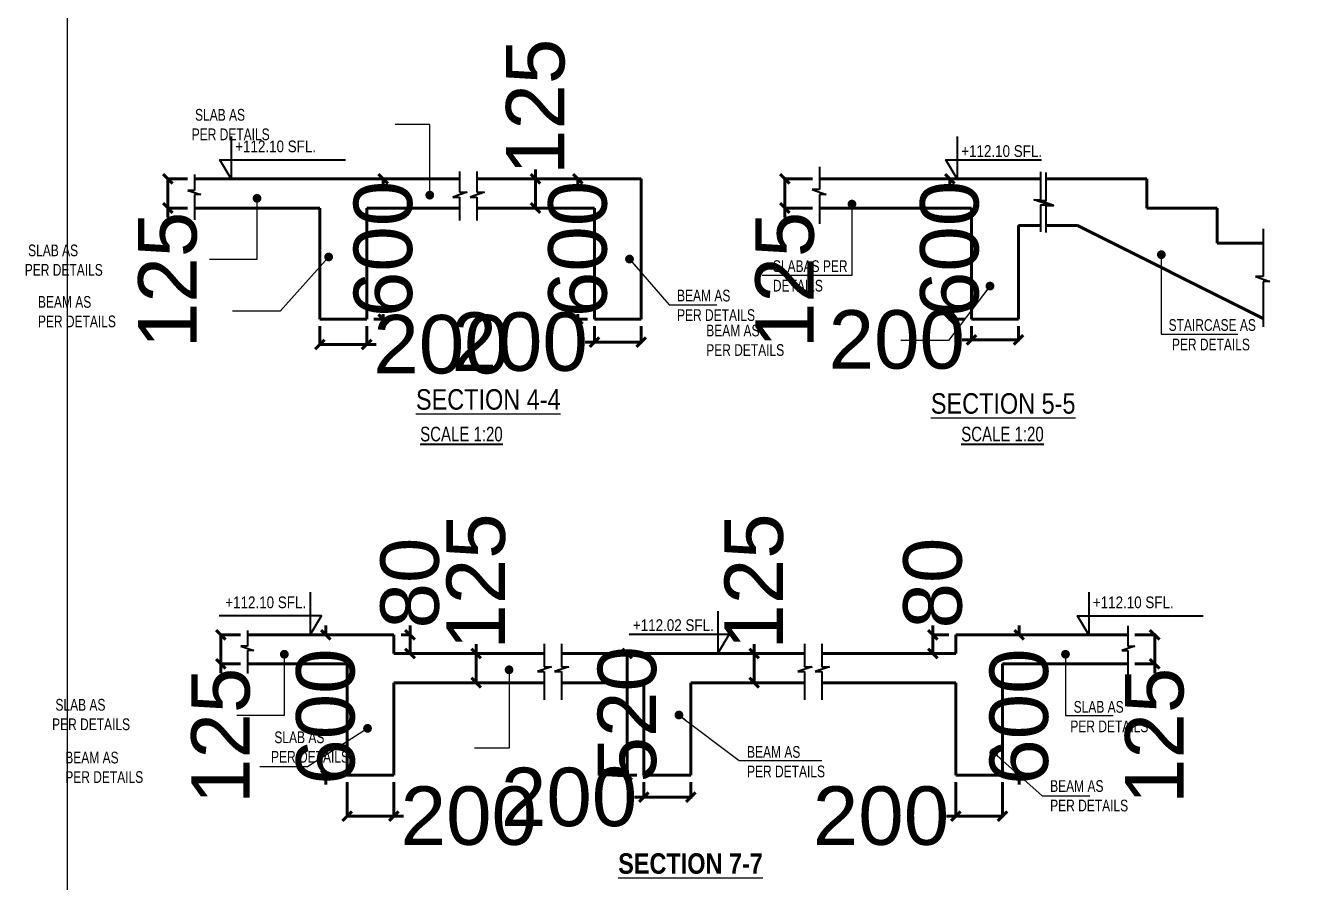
# Model space of a CAD drawing. Header units: millimetres. Extents: x 26 to 37382, y 45 to 77360.
# Drawn here: x 12591 to 18098, y 7013 to 10673 of the extents above; entities that cross this region are included whole.
import ezdxf

# ---------------------------------------------------------------- set-up
doc = ezdxf.new("R2010")
doc.units = ezdxf.units.MM
for name, color, linetype in [('HAT', 8, 'Continuous'), ('S - HATCH', 8, 'Continuous'), ('S - TXT-1', 6, 'Continuous'), ('TEMP', 8, 'Continuous'), ('TEXT', 7, 'Continuous')]:
    doc.layers.add(name, color=color, linetype=linetype)
for name, color, linetype, lineweight in [('S - COL', 5, 'Continuous', 40), ('S - DIM', 253, 'Continuous', 13), ('S - SEC CUT', 5, 'Continuous', 13), ('S - SEC CUT TXT', 1, 'Continuous', 13), ('STR-Stair', 1, 'Continuous', 13)]:
    doc.layers.add(name, color=color, linetype=linetype, lineweight=lineweight)
doc.styles.add('SD', font='ARIALNB.TTF')
doc.styles.add('SED', font='ARIALN.TTF', dxfattribs={"height": 50})
doc.styles.add('SOBHA', font='arial.ttf')
doc.styles.add('sobha.sed', font='swisscl.ttf')
doc.dimstyles.new('S--20', dxfattribs={"dimscale": 20, "dimtxt": 12.5, "dimasz": 2, "dimexe": 0.25, "dimexo": 1.5, "dimgap": 0.1, "dimtad": 0, "dimdec": 0, "dimrnd": 0.0005, "dimzin": 0, "dimdsep": 46, "dimtxsty": 'SOBHA', "dimblk": 'OBLIQUE', "dimcen": 0.09, "dimclrd": 8, "dimclre": 8, "dimclrt": 4, "dimadec": 0, "dimazin": 0, "dimtfac": 1, "dimtdec": 0, "dimtofl": 0, "dimtmove": 0, "dimatfit": 3, "dimfxl": 0.18, "dimtolj": 1, "dimtzin": 0, "dimlwd": -1, "dimlwe": -1, "dimarcsym": 0})
doc.dimstyles.new('S-25', dxfattribs={"dimscale": 25, "dimtxt": 2.5, "dimasz": 1.5, "dimexe": 0.25, "dimexo": 0.5, "dimgap": 0.1, "dimtad": 0, "dimdec": 0, "dimrnd": 0.0005, "dimzin": 0, "dimdsep": 46, "dimtxsty": 'SOBHA', "dimblk": 'OBLIQUE', "dimcen": 0.09, "dimclrd": 8, "dimclre": 8, "dimclrt": 6, "dimadec": 0, "dimazin": 0, "dimtfac": 1, "dimtdec": 0, "dimtofl": 0, "dimtmove": 0, "dimatfit": 3, "dimfxl": 0.18, "dimtolj": 1, "dimtzin": 0, "dimlwd": -1, "dimlwe": -1, "dimarcsym": 0})

# ---------------------------------------------------------------- blocks, each defined once
blk = doc.blocks.new('_Oblique')
at = {"color": 0, "linetype": 'ByBlock', "lineweight": -2}
blk.add_line((-0.5, -0.5), (0.5, 0.5), dxfattribs=at)
blk = doc.blocks.new('*D292')
at = {"layer": 'Defpoints', "color": 0, "transparency": 16777216}
for p in [(13847.8, 9419.5), (14047.8, 9419.5), (14047.8, 9310.6)]:
    blk.add_point(p, dxfattribs=at)
at = {"layer": 'S - COL', "color": 8, "transparency": 16777216}
for p, q in [((13847.8, 9389.5), (13847.8, 9305.6)), ((14047.8, 9389.5), (14047.8, 9305.6)), ((13847.8, 9310.6), (14047.8, 9310.6)), ((14047.8, 9310.6), (14087.8, 9310.6))]:
    blk.add_line(p, q, dxfattribs=at)
at = {"layer": 'S - COL', "color": 8, "transparency": 16777216, "xscale": 40, "yscale": 40, "zscale": 40, "rotation": 180}
blk.add_blockref('_Oblique', (13847.8, 9310.6), dxfattribs=at)
at = {"layer": 'S - COL', "color": 8, "transparency": 16777216, "xscale": 40, "yscale": 40, "zscale": 40}
blk.add_blockref('_Oblique', (14047.8, 9310.6), dxfattribs=at)
at = {"layer": 'S - COL', "color": 4, "transparency": 16777216, "insert": (14367.6, 9310.6), "char_height": 250, "attachment_point": 5, "style": 'SOBHA'}
blk.add_mtext('\\A1;200', dxfattribs=at)
blk = doc.blocks.new('*D293')
at = {"layer": 'Defpoints', "color": 0, "transparency": 16777216}
for p in [(13312.1, 10019.5), (13197.8, 9894.5), (13312.1, 9894.5)]:
    blk.add_point(p, dxfattribs=at)
at = {"layer": 'S - COL', "color": 8, "transparency": 16777216}
for p, q in [((13282.1, 10019.5), (13192.8, 10019.5)), ((13197.8, 10019.5), (13197.8, 9894.5)), ((13282.1, 9894.5), (13192.8, 9894.5)), ((13197.8, 9894.5), (13197.8, 9854.5))]:
    blk.add_line(p, q, dxfattribs=at)
at = {"layer": 'S - COL', "color": 8, "transparency": 16777216, "xscale": 40, "yscale": 40, "zscale": 40}
for p, rotation in [((13197.8, 10019.5), 90), ((13197.8, 9894.5), 270)]:
    blk.add_blockref('_Oblique', p, dxfattribs=dict(at, rotation=rotation))
at = {"layer": 'S - COL', "color": 4, "transparency": 16777216, "insert": (13197.8, 9587.1), "char_height": 250, "attachment_point": 5, "rotation": 90, "style": 'SOBHA'}
blk.add_mtext('\\A1;125', dxfattribs=at)
blk = doc.blocks.new('*D294')
at = {"layer": 'Defpoints', "color": 0, "transparency": 16777216}
for p in [(14047.8, 10019.5), (14047.8, 9419.5), (14118.7, 9419.5)]:
    blk.add_point(p, dxfattribs=at)
at = {"layer": 'S - COL', "color": 8, "transparency": 16777216}
for p, q in [((14077.8, 10019.5), (14123.7, 10019.5)), ((14118.7, 10019.5), (14118.7, 9997.9)), ((14077.8, 9419.5), (14123.7, 9419.5)), ((14118.7, 9419.5), (14118.7, 9441.1))]:
    blk.add_line(p, q, dxfattribs=at)
at = {"layer": 'S - COL', "color": 8, "transparency": 16777216, "xscale": 40, "yscale": 40, "zscale": 40}
for p, rotation in [((14118.7, 10019.5), 90), ((14118.7, 9419.5), 270)]:
    blk.add_blockref('_Oblique', p, dxfattribs=dict(at, rotation=rotation))
at = {"layer": 'S - COL', "color": 4, "transparency": 16777216, "insert": (14118.7, 9719.5), "char_height": 250, "attachment_point": 5, "rotation": 90, "style": 'SOBHA'}
blk.add_mtext('\\A1;600', dxfattribs=at)
blk = doc.blocks.new('*D295')
at = {"layer": 'Defpoints', "color": 0, "transparency": 16777216}
for p in [(15021.5, 9419.5), (15221.5, 9419.5), (15021.5, 9321.7)]:
    blk.add_point(p, dxfattribs=at)
at = {"layer": 'S - COL', "color": 8, "transparency": 16777216}
for p, q in [((15021.5, 9389.5), (15021.5, 9316.7)), ((15221.5, 9389.5), (15221.5, 9316.7)), ((15021.5, 9321.7), (14981.5, 9321.7)), ((15221.5, 9321.7), (15021.5, 9321.7))]:
    blk.add_line(p, q, dxfattribs=at)
at = {"layer": 'S - COL', "color": 8, "transparency": 16777216, "xscale": 40, "yscale": 40, "zscale": 40, "rotation": 180}
blk.add_blockref('_Oblique', (15021.5, 9321.7), dxfattribs=at)
at = {"layer": 'S - COL', "color": 8, "transparency": 16777216, "xscale": 40, "yscale": 40, "zscale": 40}
blk.add_blockref('_Oblique', (15221.5, 9321.7), dxfattribs=at)
at = {"layer": 'S - COL', "color": 4, "transparency": 16777216, "insert": (14701.7, 9321.7), "char_height": 250, "attachment_point": 5, "style": 'SOBHA'}
blk.add_mtext('\\A1;200', dxfattribs=at)
blk = doc.blocks.new('*D296')
at = {"layer": 'Defpoints', "color": 0, "transparency": 16777216}
for p in [(15021.5, 10019.5), (14950.6, 9419.5), (15021.5, 9419.5)]:
    blk.add_point(p, dxfattribs=at)
at = {"layer": 'S - COL', "color": 8, "transparency": 16777216}
for p, q in [((14991.5, 10019.5), (14945.6, 10019.5)), ((14950.6, 10019.5), (14950.6, 9997.9)), ((14991.5, 9419.5), (14945.6, 9419.5)), ((14950.6, 9419.5), (14950.6, 9441.1))]:
    blk.add_line(p, q, dxfattribs=at)
at = {"layer": 'S - COL', "color": 8, "transparency": 16777216, "xscale": 40, "yscale": 40, "zscale": 40}
for p, rotation in [((14950.6, 10019.5), 90), ((14950.6, 9419.5), 270)]:
    blk.add_blockref('_Oblique', p, dxfattribs=dict(at, rotation=rotation))
at = {"layer": 'S - COL', "color": 4, "transparency": 16777216, "insert": (14950.6, 9719.5), "char_height": 250, "attachment_point": 5, "rotation": 90, "style": 'SOBHA'}
blk.add_mtext('\\A1;600', dxfattribs=at)
blk = doc.blocks.new('*D297')
at = {"layer": 'Defpoints', "color": 0, "transparency": 16777216}
for p in [(14770, 10019.5), (14907.9, 10019.5, 1.5), (14907.9, 9894.5, 1.5)]:
    blk.add_point(p, dxfattribs=at)
at = {"layer": 'S - COL', "color": 8, "transparency": 16777216}
for p, q in [((14770, 10019.5), (14770, 10059.5)), ((14877.9, 10019.5), (14765, 10019.5)), ((14770, 9894.5), (14770, 10019.5)), ((14877.9, 9894.5), (14765, 9894.5))]:
    blk.add_line(p, q, dxfattribs=at)
at = {"layer": 'S - COL', "color": 8, "transparency": 16777216, "xscale": 40, "yscale": 40, "zscale": 40}
for p, rotation in [((14770, 10019.5), 90), ((14770, 9894.5), 270)]:
    blk.add_blockref('_Oblique', p, dxfattribs=dict(at, rotation=rotation))
at = {"layer": 'S - COL', "color": 4, "transparency": 16777216, "insert": (14770, 10326.8), "char_height": 250, "attachment_point": 5, "rotation": 90, "style": 'SOBHA'}
blk.add_mtext('\\A1;125', dxfattribs=at)
blk = doc.blocks.new('*D298')
at = {"layer": 'Defpoints', "color": 0, "transparency": 16777216}
for p in [(16565.8, 7470.7), (16765.8, 7470.7), (16565.8, 7295.7)]:
    blk.add_point(p, dxfattribs=at)
at = {"layer": 'S - COL', "color": 8, "transparency": 16777216}
for p, q in [((16565.8, 7440.7), (16565.8, 7290.7)), ((16765.8, 7440.7), (16765.8, 7290.7)), ((16565.8, 7295.7), (16525.8, 7295.7)), ((16765.8, 7295.7), (16565.8, 7295.7))]:
    blk.add_line(p, q, dxfattribs=at)
at = {"layer": 'S - COL', "color": 8, "transparency": 16777216, "xscale": 40, "yscale": 40, "zscale": 40, "rotation": 180}
blk.add_blockref('_Oblique', (16565.8, 7295.7), dxfattribs=at)
at = {"layer": 'S - COL', "color": 8, "transparency": 16777216, "xscale": 40, "yscale": 40, "zscale": 40}
blk.add_blockref('_Oblique', (16765.8, 7295.7), dxfattribs=at)
at = {"layer": 'S - COL', "color": 4, "transparency": 16777216, "insert": (16246, 7295.7), "char_height": 250, "attachment_point": 5, "style": 'SOBHA'}
blk.add_mtext('\\A1;200', dxfattribs=at)
blk = doc.blocks.new('*D299')
at = {"layer": 'Defpoints', "color": 0, "transparency": 16777216}
for p in [(17301.5, 8070.7), (17301.5, 7945.7), (17415.8, 7945.7)]:
    blk.add_point(p, dxfattribs=at)
at = {"layer": 'S - COL', "color": 8, "transparency": 16777216}
for p, q in [((17331.5, 8070.7), (17420.8, 8070.7)), ((17415.8, 8070.7), (17415.8, 7945.7)), ((17331.5, 7945.7), (17420.8, 7945.7)), ((17415.8, 7945.7), (17415.8, 7905.7))]:
    blk.add_line(p, q, dxfattribs=at)
at = {"layer": 'S - COL', "color": 8, "transparency": 16777216, "xscale": 40, "yscale": 40, "zscale": 40}
for p, rotation in [((17415.8, 8070.7), 90), ((17415.8, 7945.7), 270)]:
    blk.add_blockref('_Oblique', p, dxfattribs=dict(at, rotation=rotation))
at = {"layer": 'S - COL', "color": 4, "transparency": 16777216, "insert": (17415.8, 7638.3), "char_height": 250, "attachment_point": 5, "rotation": 90, "style": 'SOBHA'}
blk.add_mtext('\\A1;125', dxfattribs=at)
blk = doc.blocks.new('*D300')
at = {"layer": 'Defpoints', "color": 0, "transparency": 16777216}
for p in [(16765.8, 8070.7), (16765.8, 7470.7), (16836.8, 7470.7)]:
    blk.add_point(p, dxfattribs=at)
at = {"layer": 'S - COL', "color": 8, "transparency": 16777216}
for p, q in [((16836.8, 8070.7), (16836.8, 8110.7)), ((16795.8, 8070.7), (16841.8, 8070.7)), ((16795.8, 7470.7), (16841.8, 7470.7)), ((16836.8, 7470.7), (16836.8, 7430.7))]:
    blk.add_line(p, q, dxfattribs=at)
at = {"layer": 'S - COL', "color": 8, "transparency": 16777216, "xscale": 40, "yscale": 40, "zscale": 40}
for p, rotation in [((16836.8, 8070.7), 270), ((16836.8, 7470.7), 90)]:
    blk.add_blockref('_Oblique', p, dxfattribs=dict(at, rotation=rotation))
at = {"layer": 'S - COL', "color": 4, "transparency": 16777216, "insert": (16836.8, 7720.7), "char_height": 250, "attachment_point": 5, "rotation": 90, "style": 'SOBHA'}
blk.add_mtext('\\A1;600', dxfattribs=at)
blk = doc.blocks.new('*D301')
at = {"layer": 'Defpoints', "color": 0, "transparency": 16777216}
for p in [(13964.5, 7470.7), (14164.5, 7470.7), (14164.5, 7295.7)]:
    blk.add_point(p, dxfattribs=at)
at = {"layer": 'S - COL', "color": 8, "transparency": 16777216}
for p, q in [((13964.5, 7440.7), (13964.5, 7290.7)), ((14164.5, 7440.7), (14164.5, 7290.7)), ((13964.5, 7295.7), (14164.5, 7295.7)), ((14164.5, 7295.7), (14204.5, 7295.7))]:
    blk.add_line(p, q, dxfattribs=at)
at = {"layer": 'S - COL', "color": 8, "transparency": 16777216, "xscale": 40, "yscale": 40, "zscale": 40, "rotation": 180}
blk.add_blockref('_Oblique', (13964.5, 7295.7), dxfattribs=at)
at = {"layer": 'S - COL', "color": 8, "transparency": 16777216, "xscale": 40, "yscale": 40, "zscale": 40}
blk.add_blockref('_Oblique', (14164.5, 7295.7), dxfattribs=at)
at = {"layer": 'S - COL', "color": 4, "transparency": 16777216, "insert": (14484.4, 7295.7), "char_height": 250, "attachment_point": 5, "style": 'SOBHA'}
blk.add_mtext('\\A1;200', dxfattribs=at)
blk = doc.blocks.new('*D302')
at = {"layer": 'Defpoints', "color": 0, "transparency": 16777216}
for p in [(13538.9, 8070.7), (13424.5, 7945.7), (13538.9, 7945.7)]:
    blk.add_point(p, dxfattribs=at)
at = {"layer": 'S - COL', "color": 8, "transparency": 16777216}
for p, q in [((13508.9, 8070.7), (13419.5, 8070.7)), ((13424.5, 8070.7), (13424.5, 7945.7)), ((13508.9, 7945.7), (13419.5, 7945.7)), ((13424.5, 7945.7), (13424.5, 7905.7))]:
    blk.add_line(p, q, dxfattribs=at)
at = {"layer": 'S - COL', "color": 8, "transparency": 16777216, "xscale": 40, "yscale": 40, "zscale": 40}
for p, rotation in [((13424.5, 8070.7), 90), ((13424.5, 7945.7), 270)]:
    blk.add_blockref('_Oblique', p, dxfattribs=dict(at, rotation=rotation))
at = {"layer": 'S - COL', "color": 4, "transparency": 16777216, "insert": (13424.5, 7638.3), "char_height": 250, "attachment_point": 5, "rotation": 90, "style": 'SOBHA'}
blk.add_mtext('\\A1;125', dxfattribs=at)
blk = doc.blocks.new('*D277')
at = {"layer": 'Defpoints', "color": 0, "transparency": 16777216}
for p in [(14164.5, 8070.7), (14233, 8070.7), (14164.5, 7990.7)]:
    blk.add_point(p, dxfattribs=at)
at = {"layer": 'S - COL', "color": 8, "transparency": 16777216}
for p, q in [((14233, 8070.7), (14233, 8110.7)), ((14194.5, 8070.7), (14238, 8070.7)), ((14233, 7990.7), (14233, 8070.7)), ((14194.5, 7990.7), (14238, 7990.7))]:
    blk.add_line(p, q, dxfattribs=at)
at = {"layer": 'S - COL', "color": 8, "transparency": 16777216, "xscale": 40, "yscale": 40, "zscale": 40}
for p, rotation in [((14233, 8070.7), 90), ((14233, 7990.7), 270)]:
    blk.add_blockref('_Oblique', p, dxfattribs=dict(at, rotation=rotation))
at = {"layer": 'S - COL', "color": 4, "transparency": 16777216, "insert": (14233, 8291.5), "char_height": 250, "attachment_point": 5, "rotation": 90, "style": 'SOBHA'}
blk.add_mtext('\\A1;80', dxfattribs=at)
blk = doc.blocks.new('*D278')
at = {"layer": 'Defpoints', "color": 0, "transparency": 16777216}
for p in [(13943, 8070.7), (13872.8, 7470.7), (13964.5, 7470.7)]:
    blk.add_point(p, dxfattribs=at)
at = {"layer": 'S - COL', "color": 8, "transparency": 16777216}
for p, q in [((13872.8, 8070.7), (13872.8, 8110.7)), ((13913, 8070.7), (13867.8, 8070.7)), ((13934.5, 7470.7), (13867.8, 7470.7)), ((13872.8, 7470.7), (13872.8, 7430.7))]:
    blk.add_line(p, q, dxfattribs=at)
at = {"layer": 'S - COL', "color": 8, "transparency": 16777216, "xscale": 40, "yscale": 40, "zscale": 40}
for p, rotation in [((13872.8, 8070.7), 270), ((13872.8, 7470.7), 90)]:
    blk.add_blockref('_Oblique', p, dxfattribs=dict(at, rotation=rotation))
at = {"layer": 'S - COL', "color": 4, "transparency": 16777216, "insert": (13872.8, 7720.7), "char_height": 250, "attachment_point": 5, "rotation": 90, "style": 'SOBHA'}
blk.add_mtext('\\A1;600', dxfattribs=at)
blk = doc.blocks.new('*D279')
at = {"layer": 'Defpoints', "color": 0, "transparency": 16777216}
for p in [(15232.8, 7470.7), (15432.8, 7470.7), (15232.8, 7375.7)]:
    blk.add_point(p, dxfattribs=at)
at = {"layer": 'S - COL', "color": 8, "transparency": 16777216}
for p, q in [((15232.8, 7440.7), (15232.8, 7370.7)), ((15432.8, 7440.7), (15432.8, 7370.7)), ((15232.8, 7375.7), (15192.8, 7375.7)), ((15432.8, 7375.7), (15232.8, 7375.7))]:
    blk.add_line(p, q, dxfattribs=at)
at = {"layer": 'S - COL', "color": 8, "transparency": 16777216, "xscale": 40, "yscale": 40, "zscale": 40, "rotation": 180}
blk.add_blockref('_Oblique', (15232.8, 7375.7), dxfattribs=at)
at = {"layer": 'S - COL', "color": 8, "transparency": 16777216, "xscale": 40, "yscale": 40, "zscale": 40}
blk.add_blockref('_Oblique', (15432.8, 7375.7), dxfattribs=at)
at = {"layer": 'S - COL', "color": 4, "transparency": 16777216, "insert": (14912.9, 7375.7), "char_height": 250, "attachment_point": 5, "style": 'SOBHA'}
blk.add_mtext('\\A1;200', dxfattribs=at)
blk = doc.blocks.new('*D280')
at = {"layer": 'Defpoints', "color": 0, "transparency": 16777216}
for p in [(15232.8, 7990.7), (15161.8, 7470.7), (15232.8, 7470.7)]:
    blk.add_point(p, dxfattribs=at)
at = {"layer": 'S - COL', "color": 8, "transparency": 16777216}
for p, q in [((15202.8, 7990.7), (15156.8, 7990.7)), ((15161.8, 7990.7), (15161.8, 7470.7)), ((15202.8, 7470.7), (15156.8, 7470.7))]:
    blk.add_line(p, q, dxfattribs=at)
at = {"layer": 'S - COL', "color": 8, "transparency": 16777216, "xscale": 40, "yscale": 40, "zscale": 40}
for p, rotation in [((15161.8, 7990.7), 90), ((15161.8, 7470.7), 270)]:
    blk.add_blockref('_Oblique', p, dxfattribs=dict(at, rotation=rotation))
at = {"layer": 'S - COL', "color": 4, "transparency": 16777216, "insert": (15161.8, 7730.7), "char_height": 250, "attachment_point": 5, "rotation": 90, "style": 'SOBHA'}
blk.add_mtext('\\A1;520', dxfattribs=at)
blk = doc.blocks.new('*D281')
at = {"layer": 'Defpoints', "color": 0, "transparency": 16777216}
for p in [(16467.9, 8070.7), (16565.8, 8070.7, -0.2), (16565.8, 7990.7, -0.2)]:
    blk.add_point(p, dxfattribs=at)
at = {"layer": 'S - COL', "color": 8, "transparency": 16777216}
for p, q in [((16467.9, 8070.7), (16467.9, 8110.7)), ((16535.8, 8070.7), (16462.9, 8070.7)), ((16467.9, 7990.7), (16467.9, 8070.7)), ((16535.8, 7990.7), (16462.9, 7990.7))]:
    blk.add_line(p, q, dxfattribs=at)
at = {"layer": 'S - COL', "color": 8, "transparency": 16777216, "xscale": 40, "yscale": 40, "zscale": 40}
for p, rotation in [((16467.9, 8070.7), 90), ((16467.9, 7990.7), 270)]:
    blk.add_blockref('_Oblique', p, dxfattribs=dict(at, rotation=rotation))
at = {"layer": 'S - COL', "color": 4, "transparency": 16777216, "insert": (16467.9, 8291.5), "char_height": 250, "attachment_point": 5, "rotation": 90, "style": 'SOBHA'}
blk.add_mtext('\\A1;80', dxfattribs=at)
blk = doc.blocks.new('*D282')
at = {"layer": 'Defpoints', "color": 0, "transparency": 16777216}
for p in [(15676.1, 7990.7, -0.2), (15703.9, 7990.7), (15676.1, 7865.7, -0.2)]:
    blk.add_point(p, dxfattribs=at)
at = {"layer": 'S - COL', "color": 8, "transparency": 16777216}
for p, q in [((15703.9, 7990.7), (15703.9, 8030.7)), ((15703.9, 7865.7), (15703.9, 7990.7)), ((15706.1, 7990.7), (15708.9, 7990.7)), ((15706.1, 7865.7), (15708.9, 7865.7))]:
    blk.add_line(p, q, dxfattribs=at)
at = {"layer": 'S - COL', "color": 8, "transparency": 16777216, "xscale": 40, "yscale": 40, "zscale": 40}
for p, rotation in [((15703.9, 7990.7), 90), ((15703.9, 7865.7), 270)]:
    blk.add_blockref('_Oblique', p, dxfattribs=dict(at, rotation=rotation))
at = {"layer": 'S - COL', "color": 4, "transparency": 16777216, "insert": (15703.9, 8298), "char_height": 250, "attachment_point": 5, "rotation": 90, "style": 'SOBHA'}
blk.add_mtext('\\A1;125', dxfattribs=at)
blk = doc.blocks.new('*D283')
at = {"layer": 'Defpoints', "color": 0, "transparency": 16777216}
for p in [(14487.9, 7990.7, -0.2), (14515.7, 7990.7), (14487.9, 7865.7, -0.2)]:
    blk.add_point(p, dxfattribs=at)
at = {"layer": 'S - COL', "color": 8, "transparency": 16777216}
for p, q in [((14515.7, 7990.7), (14515.7, 8030.7)), ((14515.7, 7865.7), (14515.7, 7990.7)), ((14517.9, 7990.7), (14520.7, 7990.7)), ((14517.9, 7865.7), (14520.7, 7865.7))]:
    blk.add_line(p, q, dxfattribs=at)
at = {"layer": 'S - COL', "color": 8, "transparency": 16777216, "xscale": 40, "yscale": 40, "zscale": 40}
for p, rotation in [((14515.7, 7990.7), 90), ((14515.7, 7865.7), 270)]:
    blk.add_blockref('_Oblique', p, dxfattribs=dict(at, rotation=rotation))
at = {"layer": 'S - COL', "color": 4, "transparency": 16777216, "insert": (14515.7, 8298), "char_height": 250, "attachment_point": 5, "rotation": 90, "style": 'SOBHA'}
blk.add_mtext('\\A1;125', dxfattribs=at)
blk = doc.blocks.new('*D284')
at = {"layer": 'Defpoints', "color": 0, "transparency": 16777216}
for p in [(16633.5, 9419.5), (16833.5, 9419.5), (16633.5, 9331)]:
    blk.add_point(p, dxfattribs=at)
at = {"layer": 'S - COL', "color": 8, "transparency": 16777216}
for p, q in [((16633.5, 9389.5), (16633.5, 9326)), ((16833.5, 9389.5), (16833.5, 9326)), ((16633.5, 9331), (16593.5, 9331)), ((16833.5, 9331), (16633.5, 9331))]:
    blk.add_line(p, q, dxfattribs=at)
at = {"layer": 'S - COL', "color": 8, "transparency": 16777216, "xscale": 40, "yscale": 40, "zscale": 40, "rotation": 180}
blk.add_blockref('_Oblique', (16633.5, 9331), dxfattribs=at)
at = {"layer": 'S - COL', "color": 8, "transparency": 16777216, "xscale": 40, "yscale": 40, "zscale": 40}
blk.add_blockref('_Oblique', (16833.5, 9331), dxfattribs=at)
at = {"layer": 'S - COL', "color": 4, "transparency": 16777216, "insert": (16313.6, 9331), "char_height": 250, "attachment_point": 5, "style": 'SOBHA'}
blk.add_mtext('\\A1;200', dxfattribs=at)
blk = doc.blocks.new('*D396')
at = {"layer": 'Defpoints', "color": 0, "transparency": 16777216}
for p in [(15983.4, 10019.5, 0.8), (15835.5, 9894.5), (15983.4, 9894.5, 0.8)]:
    blk.add_point(p, dxfattribs=at)
at = {"layer": 'S - COL', "color": 8, "transparency": 16777216}
for p, q in [((15953.4, 10019.5), (15830.5, 10019.5)), ((15835.5, 10019.5), (15835.5, 9894.5)), ((15953.4, 9894.5), (15830.5, 9894.5)), ((15835.5, 9894.5), (15835.5, 9854.5))]:
    blk.add_line(p, q, dxfattribs=at)
at = {"layer": 'S - COL', "color": 8, "transparency": 16777216, "xscale": 40, "yscale": 40, "zscale": 40}
for p, rotation in [((15835.5, 10019.5), 90), ((15835.5, 9894.5), 270)]:
    blk.add_blockref('_Oblique', p, dxfattribs=dict(at, rotation=rotation))
at = {"layer": 'S - COL', "color": 4, "transparency": 16777216, "insert": (15835.5, 9587.1), "char_height": 250, "attachment_point": 5, "rotation": 90, "style": 'SOBHA'}
blk.add_mtext('\\A1;125', dxfattribs=at)
blk = doc.blocks.new('*D397')
at = {"layer": 'Defpoints', "color": 0, "transparency": 16777216}
for p in [(16539.9, 10019.5), (16633.5, 10019.5, 0.4), (16633.5, 9419.5, 0.4)]:
    blk.add_point(p, dxfattribs=at)
at = {"layer": 'S - COL', "color": 8, "transparency": 16777216}
for p, q in [((16603.5, 10019.5), (16534.9, 10019.5)), ((16539.9, 10019.5), (16539.9, 9997.9)), ((16603.5, 9419.5), (16534.9, 9419.5)), ((16539.9, 9419.5), (16539.9, 9441.1))]:
    blk.add_line(p, q, dxfattribs=at)
at = {"layer": 'S - COL', "color": 8, "transparency": 16777216, "xscale": 40, "yscale": 40, "zscale": 40}
for p, rotation in [((16539.9, 10019.5), 90), ((16539.9, 9419.5), 270)]:
    blk.add_blockref('_Oblique', p, dxfattribs=dict(at, rotation=rotation))
at = {"layer": 'S - COL', "color": 4, "transparency": 16777216, "insert": (16539.9, 9719.5), "char_height": 250, "attachment_point": 5, "rotation": 90, "style": 'SOBHA'}
blk.add_mtext('\\A1;600', dxfattribs=at)

msp = doc.modelspace()

# ---------------------------------------------------------------- linework, layer by layer
at = {"layer": 'HAT'}
for p, q in [((14444.8, 10050.2), (14444.8, 9961.6)), ((14518.9, 10050.2), (14518.9, 9961.6)), ((15983.4, 10070.5, 0.2), (15983.4, 9972.9, 0.2)), ((15983.4, 9972.9, 0.2), (15951.5, 9972.9, 0.2)), ((15951.5, 9972.9, 0.2), (16012.1, 9952.2, 0.2)), ((14476.7, 9961.6), (14416.2, 9940.9)), ((14416.2, 9940.9), (14444.8, 9940.9)), ((14444.8, 9961.6), (14476.7, 9961.6)), ((14444.8, 9940.9), (14444.8, 9841.5)), ((14550.7, 9961.6), (14490.2, 9940.9)), ((14490.2, 9940.9), (14518.9, 9940.9)), ((14518.9, 9940.9), (14518.8, 9841.5)), ((14518.9, 9961.6), (14550.7, 9961.6)), ((15983.4, 9952.2, 0.2), (15983.5, 9826.4, 0.2)), ((16012.1, 9952.2, 0.2), (15983.4, 9952.2, 0.2)), ((17879, 9806.2, 0.2), (17879, 9601.7, 0.2)), ((17879, 9601.7, 0.2), (17847.1, 9601.7, 0.2)), ((17847.1, 9601.7, 0.2), (17907.7, 9581, 0.2)), ((17907.7, 9581, 0.2), (17879, 9581, 0.2)), ((17879, 9581, 0.2), (17879, 9387, 0.2)), ((14805.9, 8031.4, 0.1), (14805.9, 7933.9, 0.1)), ((14879.9, 8031.4, 0.1), (14879.9, 7933.9, 0.1)), ((15919.4, 8031.4), (15919.4, 7933.9)), ((15993.4, 8031.4), (15993.4, 7933.9)), ((14837.7, 7933.9, 0.1), (14777.2, 7913.1, 0.1)), ((14805.9, 7933.9, 0.1), (14837.7, 7933.9, 0.1)), ((14911.8, 7933.9, 0.1), (14851.2, 7913.1, 0.1)), ((14879.9, 7933.9, 0.1), (14911.8, 7933.9, 0.1)), ((15951.3, 7933.9), (15890.7, 7913.1)), ((15919.4, 7933.9), (15951.3, 7933.9)), ((16025.3, 7933.9), (15964.7, 7913.1)), ((15993.4, 7933.9), (16025.3, 7933.9)), ((14777.2, 7913.1, 0.1), (14805.9, 7913.1, 0.1)), ((14805.9, 7913.1, 0.1), (14805.8, 7792.7, 0.1)), ((14851.2, 7913.1, 0.1), (14879.9, 7913.1, 0.1)), ((14879.9, 7913.1, 0.1), (14879.8, 7792.7, 0.1)), ((15890.7, 7913.1), (15919.4, 7913.1)), ((15919.4, 7913.1), (15919.3, 7792.7)), ((15964.7, 7913.1), (15993.4, 7913.1)), ((15993.4, 7913.1), (15993.3, 7792.7))]:
    msp.add_line(p, q, dxfattribs=at)
at = {"layer": 'HAT', "elevation": 0.2}
for points in [[(16929.5, 9792.5), (16929.5, 9908.1), (16961.4, 9908.1), (16900.8, 9928.9), (16929.5, 9928.9), (16929.5, 10049)], [(16951.6, 9789.6), (16951.6, 9905.2), (16983.5, 9905.2), (16923, 9925.9), (16951.6, 9925.9), (16951.6, 10046.1)]]:
    msp.add_lwpolyline(points, dxfattribs=at)
at = {"layer": 'S - COL', "linetype": 'ByBlock'}
for p, q in [((13847.8, 10019.5), (13312.1, 10019.5)), ((14047.8, 10019.5), (13847.8, 10019.5)), ((14444.8, 10019.5), (14047.8, 10019.5)), ((15021.5, 10019.5, 0.4), (14518.9, 10019.5)), ((15021.5, 10019.5, 0.4), (15221.5, 10019.5, 0.4)), ((14047.8, 9419.5), (13847.8, 9419.5)), ((15021.5, 9419.5, 0.4), (15221.5, 9419.5, 0.4)), ((13964.5, 8070.7, 0.2), (13538.9, 8070.7, 0.2)), ((14164.5, 8070.7, 0.2), (13964.5, 8070.7, 0.2)), ((16565.8, 8070.7), (16765.8, 8070.7)), ((16765.8, 8070.7), (17301.5, 8070.7)), ((14805.9, 7990.7, 0.1), (14164.5, 7990.7, 0.2)), ((15232.8, 7990.7), (14879.9, 7990.7, 0.1)), ((15232.8, 7990.7), (15432.8, 7990.7)), ((15432.8, 7990.7), (15919.4, 7990.7)), ((15993.4, 7990.7), (16565.8, 7990.7)), ((14164.5, 7470.7, 0.2), (13964.5, 7470.7, 0.2)), ((15232.8, 7470.7), (15432.8, 7470.7)), ((16565.8, 7470.7), (16765.8, 7470.7))]:
    msp.add_line(p, q, dxfattribs=at)
at = {"layer": 'S - COL'}
for p, q in [((15221.5, 10019.5, 0.4), (15221.5, 9419.5, 0.4)), ((16929.5, 10019.5, 0.2), (15983.3, 10019.5, 0.2)), ((17382.5, 10019.5, 0.2), (16951.6, 10019.5, 0.2)), ((17382.5, 10019.5, 0.2), (17382.5, 9894.5, 0.2)), ((13312.1, 9894.5), (13847.8, 9894.5)), ((13847.8, 9894.5), (13847.8, 9419.5)), ((14047.8, 9894.5), (14047.8, 9419.5)), ((14047.8, 9894.5), (14444.8, 9894.5)), ((14518.8, 9894.5), (15021.5, 9894.5, 0.4)), ((15021.5, 9894.5, 0.4), (15021.5, 9419.5, 0.4)), ((16633.5, 9894.5, 0.2), (15983.4, 9894.5, 0.2)), ((16633.5, 9894.5, 0.2), (16633.5, 9419.5, 0.2)), ((17682.5, 9894.5, 0.2), (17382.5, 9894.5, 0.2)), ((17682.5, 9894.5, 0.2), (17682.5, 9744.5, 0.2)), ((16833.5, 9819.5, 0.2), (16833.5, 9419.5, 0.2)), ((16929.5, 9819.5, 0.2), (16833.5, 9819.5, 0.2)), ((17085.3, 9819.5, 0.2), (16951.6, 9819.5, 0.2)), ((17879, 9422.6, 0.2), (17085.3, 9819.5, 0.2)), ((17878.2, 9744.5, 0.2), (17682.5, 9744.5, 0.2)), ((16833.5, 9419.5, 0.2), (16633.5, 9419.5, 0.2)), ((14164.5, 8070.7, 0.2), (14164.5, 7990.7, 0.2)), ((16565.8, 8070.7), (16565.8, 7990.7)), ((13538.9, 7945.7, 0.2), (13964.5, 7945.7, 0.2)), ((13964.5, 7945.7, 0.2), (13964.5, 7470.7, 0.2)), ((16765.8, 7945.7), (16765.8, 7470.7)), ((17301.5, 7945.7), (16765.8, 7945.7)), ((14164.5, 7865.7, 0.2), (14164.5, 7470.7, 0.2)), ((14164.5, 7865.7, 0.2), (14805.8, 7865.7, 0.1)), ((14879.9, 7865.7, 0.1), (15232.8, 7865.7)), ((15232.8, 7865.7), (15232.8, 7470.7)), ((15919.4, 7865.7), (15432.8, 7865.7)), ((15432.8, 7865.7), (15432.8, 7470.7)), ((16565.8, 7865.7), (15993.4, 7865.7)), ((16565.8, 7865.7), (16565.8, 7470.7))]:
    msp.add_line(p, q, dxfattribs=at)
at = {"layer": 'S - HATCH'}
for p, q in [((13312.1, 10038), (13312.1, 9970)), ((13312.1, 9970), (13283.1, 9970)), ((13283.1, 9970), (13338.3, 9952.7)), ((13312.1, 9952.7), (13312.1, 9843.4)), ((13338.3, 9952.7), (13312.1, 9952.7)), ((17301.5, 8109.2), (17301.5, 8021.2)), ((13538.9, 8089.2, 0.2), (13538.9, 8021.2, 0.2)), ((13538.9, 8021.2, 0.2), (13509.9, 8021.2, 0.2)), ((13509.9, 8021.2, 0.2), (13565.1, 8003.9, 0.2)), ((13538.9, 8003.9, 0.2), (13538.9, 7904.6, 0.2)), ((13565.1, 8003.9, 0.2), (13538.9, 8003.9, 0.2)), ((17330.5, 8021.2), (17275.3, 8003.9)), ((17275.3, 8003.9), (17301.5, 8003.9)), ((17301.5, 8021.2), (17330.5, 8021.2)), ((17301.5, 8003.9), (17301.5, 7884.6))]:
    msp.add_line(p, q, dxfattribs=at)
at = {"layer": 'STR-Stair', "linetype": 'ByBlock'}
msp.add_lwpolyline([(12769.3, 13277.1), (22100, 13277.1), (22100, 4105.5), (12769.3, 4105.5)], close=True, dxfattribs=at)
at = {"layer": 'TEMP', "color": 7}
for points in [[(13469, 10200.7), (13469, 10019.5), (13419.9, 10100.7), (13957.1, 10100.7)], [(17134.6, 8252), (17134.6, 8070.7), (17085.6, 8151.9), (17622.7, 8151.9)], [(15548, 8172), (15548, 7990.7), (15597, 8071.9), (15169.9, 8071.9)]]:
    msp.add_lwpolyline(points, dxfattribs=at)
at = {"layer": 'TEMP', "color": 7, "elevation": 0.2}
msp.add_lwpolyline([(16572, 10200.7), (16572, 10019.5), (16523, 10100.7), (16932, 10100.7)], dxfattribs=at)
at = {"layer": 'TEMP', "elevation": 0.2}
msp.add_lwpolyline([(13805.7, 8252), (13805.7, 8070.7), (13854.8, 8151.9), (13417.6, 8151.9)], dxfattribs=at)

# ---------------------------------------------------------------- texts
at = {"layer": 'S - SEC CUT', "color": 4, "char_height": 50, "width": 408.126, "style": 'SED'}
for s, insert, attachment_point in [('+112.10 SFL.', (13485.8, 10182.9), 1), ('+112.10 SFL.', (16588.9, 10162.9, 0.2), 1), ('+112.10 SFL.', (13788.9, 8234.1, 0.2), 3), ('+112.10 SFL.', (17151.5, 8234.1), 1), ('+112.02 SFL.', (15531.2, 8136.6), 3)]:
    msp.add_mtext(s, dxfattribs=dict(at, insert=insert, attachment_point=attachment_point))
at = {"layer": 'S - SEC CUT TXT', "color": 1, "linetype": 'ByBlock', "char_height": 87.5, "style": 'SD'}
for s, insert, width, attachment_point, rotation in [('{\\fArial Narrow|b0|i0|c0|p34;\\LSECTION 4-4}', (14258.5, 9120.1, 0.2), 616.833, 1, 0.0107), ('{\\fArial Narrow|b0|i0|c0|p34;\\LSECTION 5-5}', (17077.4, 9102.9, 0.2), 1177.794, 3, 359.9893), ('{\\LSECTION 7-7}', (15122.9, 7136.5, 0.2), 1177.794, 1, 0.0107)]:
    msp.add_mtext(s, dxfattribs=dict(at, insert=insert, width=width, attachment_point=attachment_point, rotation=rotation))
at = {"layer": 'S - TXT-1', "char_height": 50, "style": 'sobha.sed'}
for s, insert, width, attachment_point in [('\\pxqj; SLAB AS\\PPER DETAILS', (14301.8, 10183.7), 1001.801, 9), ('\\pxqj; SLAB AS\\PPER DETAILS', (13558.3, 9604.3), 971.801, 9), ('\\pxql; SLABAS PER\\P DETAILS', (16418.3, 9536.9, 0.2), 648.607, 9), ('\\pxqj;BEAM AS\\PPER DETAILS', (15374.4, 9411.2, 0.4), 1001.801, 7), ('\\pxqj;BEAM AS\\PPER DETAILS', (13644.5, 9384.1), 1001.801, 9), ('\\pxqj;STAIRCASE AS\\P PER DETAILS', (17475.3, 9285.4, 0.2), 1001.801, 7), ('\\pxqj;BEAM AS\\PPER DETAILS', (16500.8, 9261.8, 0.2), 1001.801, 9), ('\\pxqj; SLAB AS\\PPER DETAILS', (13675.1, 7662.1, 0.2), 971.801, 9), ('\\pxqj; SLAB AS\\PPER DETAILS', (17055.3, 7653.3), 971.801, 7), ('\\pxqj; SLAB AS\\PPER DETAILS', (14640.9, 7523.1, 0.2), 1001.801, 9), ('\\pxqj;BEAM AS\\PPER DETAILS', (13761.3, 7436.6, 0.2), 1001.801, 9), ('\\pxqj;BEAM AS\\PPER DETAILS', (15673.5, 7460.7), 1001.801, 7), ('\\pxqj;BEAM AS\\PPER DETAILS', (16969.1, 7314.9), 1001.801, 7)]:
    msp.add_mtext(s, dxfattribs=dict(at, insert=insert, width=width, attachment_point=attachment_point))
at = {"layer": 'TEXT', "char_height": 62.5, "style": 'sobha.sed'}
for insert, width, attachment_point in [((14736.5, 8896.3, 0.2), 460.004, 9), ((16589, 8896.3, 0.2), 1805.445, 7)]:
    msp.add_mtext('\\pxql;{\\LSCALE 1:20}', dxfattribs=dict(at, insert=insert, width=width, attachment_point=attachment_point))

# ---------------------------------------------------------------- dimensions: what is measured, and where the dimension line sits
at = {"layer": 'S - COL'}
for base, p1, p2, picture, middle in [((14770, 10019.5, -1.2), (14907.9, 9894.5, 0.4), (14907.9, 10019.5, 0.4), '*D297', (14770, 10326.8, -1.2)), ((14233, 8070.7, 0.2), (14164.5, 7990.7, 0.2), (14164.5, 8070.7, 0.2), '*D277', (14233, 8291.5, 0.2)), ((16467.9, 8070.7, 0.2), (16565.8, 7990.7), (16565.8, 8070.7), '*D281', (16467.9, 8291.5, 0.2)), ((13872.8, 7470.7, 0.2), (13943, 8070.7, 0.2), (13964.5, 7470.7, 0.2), '*D278', (13872.8, 7720.7, 0.2)), ((16836.8, 7470.7), (16765.8, 8070.7), (16765.8, 7470.7), '*D300', (16836.8, 7720.7)), ((15161.8, 7470.7), (15232.8, 7990.7), (15232.8, 7470.7), '*D280', (15161.8, 7730.7))]:
    dim = msp.add_linear_dim(base=base, p1=p1, p2=p2, angle=90, dimstyle='S--20', dxfattribs=at)
    dim.commit()
    dim.dimension.update_dxf_attribs({"geometry": picture, "text_midpoint": middle, "dimtype": 160})
for base, p1, p2, angle, picture, middle in [((13197.8, 9894.5), (13312.1, 10019.5), (13312.1, 9894.5), 90, '*D293', (13197.8, 9587.1)), ((14118.7, 9419.5), (14047.8, 10019.5), (14047.8, 9419.5), 90, '*D294', (14118.7, 9719.5)), ((14950.6, 9419.5, 0.4), (15021.5, 10019.5, 0.4), (15021.5, 9419.5, 0.4), 90, '*D296', (14950.6, 9719.5, 0.4)), ((15835.5, 9894.5, -0.6), (15983.4, 10019.5, 0.2), (15983.4, 9894.5, 0.2), 90, '*D396', (15835.5, 9587.1, -0.6)), ((16539.9, 10019.5, -0.2), (16633.5, 9419.5, 0.2), (16633.5, 10019.5, 0.2), 90, '*D397', (16539.9, 9719.5, -0.2)), ((15021.5, 9321.7, 0.4), (15221.5, 9419.5, 0.4), (15021.5, 9419.5, 0.4), 180, '*D295', (14701.7, 9321.7, 0.4)), ((16633.5, 9331, 0.2), (16833.5, 9419.5, 0.2), (16633.5, 9419.5, 0.2), 180, '*D284', (16313.6, 9331, 0.2)), ((14515.7, 7990.7, 0.2), (14487.9, 7865.7), (14487.9, 7990.7), 90, '*D283', (14515.7, 8298, 0.2)), ((15703.9, 7990.7, 0.2), (15676.1, 7865.7), (15676.1, 7990.7), 90, '*D282', (15703.9, 8298, 0.2)), ((13424.5, 7945.7, 0.2), (13538.9, 8070.7, 0.2), (13538.9, 7945.7, 0.2), 90, '*D302', (13424.5, 7638.3, 0.2)), ((17415.8, 7945.7), (17301.5, 8070.7), (17301.5, 7945.7), 90, '*D299', (17415.8, 7638.3)), ((15232.8, 7375.7), (15432.8, 7470.7), (15232.8, 7470.7), 180, '*D279', (14912.9, 7375.7)), ((16565.8, 7295.7), (16765.8, 7470.7), (16565.8, 7470.7), 180, '*D298', (16246, 7295.7))]:
    dim = msp.add_linear_dim(base=base, p1=p1, p2=p2, angle=angle, dimstyle='S--20', dxfattribs=at)
    dim.commit()
    dim.dimension.update_dxf_attribs({"geometry": picture, "text_midpoint": middle})
for base, p1, p2, picture, middle in [((14047.8, 9310.6), (13847.8, 9419.5), (14047.8, 9419.5), '*D292', (14367.6, 9310.6)), ((14164.5, 7295.7, 0.2), (13964.5, 7470.7, 0.2), (14164.5, 7470.7, 0.2), '*D301', (14484.4, 7295.7, 0.2))]:
    dim = msp.add_linear_dim(base=base, p1=p1, p2=p2, dimstyle='S--20', dxfattribs=at)
    dim.commit()
    dim.dimension.update_dxf_attribs({"geometry": picture, "text_midpoint": middle})

# ---------------------------------------------------------------- leaders
at = {"layer": 'S - DIM'}
for points in [[(14317.5, 9949.5), (14317.5, 10251), (14169, 10251)], [(13579, 9936), (13579, 9674), (13375.6, 9674)], [(16121.9, 9911.1, 0.2), (16121.9, 9606.6, 0.2), (15738.5, 9606.6, 0.2)], [(13885.3, 9685.1), (13678.2, 9454.1), (13474.8, 9454.1)], [(15171.1, 9676.3), (15340.7, 9481.3), (15544.1, 9481.3)], [(17444.2, 9695, 0.2), (17444.2, 9355.4, 0.2), (17771.9, 9355.4, 0.2)], [(16711.9, 9560.7, 0.2), (16534.4, 9328.6, 0.2), (16331, 9328.6, 0.2)], [(13695.8, 7987.2, 0.2), (13695.8, 7725.3, 0.2), (13492.4, 7725.3, 0.2)], [(17034.6, 7987.2, 0.2), (17034.6, 7725.3, 0.2), (17238, 7725.3, 0.2)], [(14656.5, 7920.7, 0.2), (14656.5, 7586.2, 0.2), (14508.1, 7586.2, 0.2)], [(15382.3, 7727.5, 0.2), (15639.8, 7532.5, 0.2), (15993.3, 7532.5, 0.2)], [(14051.4, 7670.5, 0.2), (13795, 7505.3, 0.2), (13591.6, 7505.3, 0.2)], [(16728.3, 7566.5, 0.2), (16935.4, 7381.4, 0.2), (17138.8, 7381.4, 0.2)]]:
    msp.add_leader(points, dimstyle='S-25', override={"dimldrblk": 'Dot'}, dxfattribs=at)

doc.saveas('drawing.dxf')
